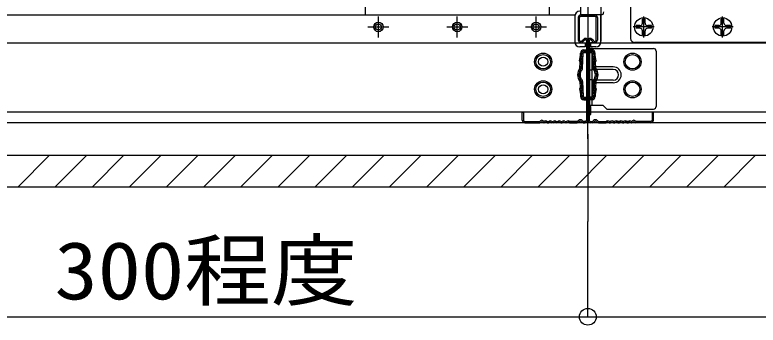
# Model space of a CAD drawing. Units: millimetres on the paper. Extents: x -204 to 206, y -141 to 144.
# Drawn here: x 74.54 to 102.83, y -111.32 to -99.52 of the extents above; entities that cross this region are included whole.
import ezdxf
from ezdxf.enums import TextEntityAlignment as Align

# ---------------------------------------------------------------- set-up
doc = ezdxf.new("R2010")
doc.units = ezdxf.units.MM
doc.linetypes.add('CHAIN2', pattern=[12, 9, -1, 1, -1])
doc.layers.add('1-0_断面', color=134, linetype='Continuous')
doc.layers.add('1-2_文字', color=134, linetype='Continuous')
doc.styles.add('ＭＳ ゴシック', font='')
doc.styles.get('ＭＳ ゴシック').set_extended_font_data('MS Gothic')

msp = doc.modelspace()

# ---------------------------------------------------------------- linework, layer by layer
at = {"layer": '1-0_断面', "color": 2, "linetype": 'CHAIN2'}
msp.add_line((96.345, 3.937), (96.345, -107.386), dxfattribs=at)
at = {"layer": '1-0_断面'}
for p, q in [((96.065, -91.623), (96.065, -99.523)), ((87.875, -94.611), (87.875, -99.523)), ((96.845, -95.923), (96.845, -100.523)), ((94.875, -99.213), (94.875, -99.523)), ((97.975, -99.213), (97.975, -100.423)), ((68.699, -99.523), (95.845, -99.523)), ((96.065, -99.523), (96.055, -99.523)), ((96.845, -99.523), (96.065, -99.523)), ((96.08, -99.523), (96.61, -99.523)), ((96.845, -100.543), (96.845, -99.523)), ((88.375, -100.383), (88.375, -99.583)), ((91.375, -100.383), (91.375, -99.583)), ((94.375, -100.383), (94.375, -99.583)), ((95.845, -99.583), (95.845, -100.543)), ((95.98, -99.623), (95.98, -100.483)), ((96.03, -100.483), (96.03, -99.623)), ((96.08, -99.573), (96.61, -99.573)), ((96.66, -100.483), (96.66, -99.623)), ((96.71, -99.623), (96.71, -100.483)), ((98.425, -99.833), (98.425, -99.687)), ((98.475, -100.383), (98.475, -99.583)), ((98.525, -99.833), (98.525, -99.687)), ((101.425, -99.833), (101.425, -99.687)), ((101.475, -100.383), (101.475, -99.583)), ((101.525, -99.833), (101.525, -99.687)), ((87.975, -99.983), (88.775, -99.983)), ((90.975, -99.983), (91.775, -99.983)), ((93.975, -99.983), (94.775, -99.983)), ((96.345, -100.106), (96.345, -103.123)), ((98.875, -99.983), (98.075, -99.983)), ((98.325, -99.933), (98.179, -99.933)), ((98.325, -100.033), (98.179, -100.033)), ((98.771, -99.933), (98.625, -99.933)), ((98.771, -100.033), (98.625, -100.033)), ((101.875, -99.983), (101.075, -99.983)), ((101.325, -99.933), (101.179, -99.933)), ((101.325, -100.033), (101.179, -100.033)), ((101.771, -99.933), (101.625, -99.933)), ((101.771, -100.033), (101.625, -100.033)), ((98.425, -100.278), (98.425, -100.133)), ((98.525, -100.278), (98.525, -100.133)), ((101.425, -100.278), (101.425, -100.133)), ((101.525, -100.278), (101.525, -100.133)), ((68.699, -100.583), (123.986, -100.583)), ((96.117, -100.516), (96.192, -100.442)), ((96.151, -100.553), (96.227, -100.477)), ((96.295, -100.506), (96.295, -103.523)), ((96.345, -100.506), (96.345, -103.523)), ((96.345, -100.506), (96.345, -103.523)), ((96.395, -100.506), (96.395, -103.523)), ((96.445, -100.583), (96.445, -100.743)), ((96.635, -100.583), (96.445, -100.583)), ((96.539, -100.553), (96.463, -100.477)), ((96.573, -100.516), (96.499, -100.442)), ((104.975, -100.573), (98.125, -100.573)), ((96.194, -100.853), (96.295, -100.853)), ((96.194, -100.903), (96.295, -100.903)), ((96.194, -100.953), (96.295, -100.953)), ((96.496, -100.853), (96.395, -100.853)), ((96.496, -100.903), (96.395, -100.903)), ((96.496, -100.953), (96.395, -100.953)), ((96.415, -100.803), (96.415, -102.953)), ((96.525, -100.803), (96.415, -100.803)), ((96.415, -100.953), (96.515, -100.953)), ((96.645, -100.743), (96.445, -100.743)), ((96.515, -102.953), (96.515, -100.803)), ((96.525, -100.803), (98.845, -100.803)), ((98.945, -100.903), (98.945, -103.003)), ((96.026, -101.27), (96.061, -101.07)), ((96.061, -101.07), (96.064, -100.979)), ((96.061, -101.07), (96.111, -101.07)), ((96.075, -101.303), (96.11, -101.103)), ((96.11, -101.103), (96.114, -100.98)), ((96.16, -101.103), (96.11, -101.103)), ((96.125, -101.303), (96.16, -101.103)), ((96.146, -101.552), (96.164, -100.982)), ((96.544, -101.552), (96.526, -100.982)), ((96.53, -101.103), (96.58, -101.103)), ((96.565, -101.303), (96.53, -101.103)), ((96.58, -101.103), (96.576, -100.98)), ((96.629, -101.07), (96.579, -101.07)), ((96.615, -101.303), (96.58, -101.103)), ((96.629, -101.07), (96.626, -100.979)), ((96.664, -101.27), (96.629, -101.07)), ((96.054, -101.321), (96.026, -101.27)), ((96.081, -101.27), (96.026, -101.27)), ((96.046, -101.548), (96.054, -101.321)), ((96.085, -101.321), (96.054, -101.321)), ((96.103, -101.354), (96.075, -101.303)), ((96.125, -101.303), (96.075, -101.303)), ((96.096, -101.55), (96.103, -101.354)), ((96.153, -101.354), (96.103, -101.354)), ((96.153, -101.354), (96.125, -101.303)), ((97.315, -101.503), (96.515, -101.503)), ((96.538, -101.354), (96.565, -101.303)), ((96.538, -101.354), (96.588, -101.354)), ((96.565, -101.303), (96.615, -101.303)), ((96.588, -101.354), (96.615, -101.303)), ((96.594, -101.55), (96.588, -101.354)), ((96.605, -101.321), (96.637, -101.321)), ((96.609, -101.27), (96.664, -101.27)), ((96.637, -101.321), (96.664, -101.27)), ((96.644, -101.548), (96.637, -101.321)), ((96.515, -101.623), (96.415, -101.623)), ((97.315, -101.603), (96.515, -101.603)), ((96.046, -102.057), (96.054, -102.284)), ((96.096, -102.055), (96.085, -102.025)), ((96.096, -102.055), (96.103, -102.251)), ((96.146, -102.054), (96.164, -102.624)), ((96.415, -101.983), (96.515, -101.983)), ((97.315, -102.003), (96.515, -102.003)), ((97.315, -102.103), (96.515, -102.103)), ((96.544, -102.054), (96.526, -102.624)), ((96.594, -102.055), (96.588, -102.251)), ((96.644, -102.057), (96.637, -102.284)), ((96.054, -102.284), (96.026, -102.336)), ((96.026, -102.335), (96.061, -102.535)), ((96.081, -102.336), (96.026, -102.336)), ((96.085, -102.284), (96.054, -102.284)), ((96.103, -102.251), (96.075, -102.303)), ((96.125, -102.303), (96.075, -102.303)), ((96.075, -102.303), (96.11, -102.503)), ((96.153, -102.251), (96.103, -102.251)), ((96.153, -102.251), (96.125, -102.303)), ((96.125, -102.303), (96.16, -102.503)), ((96.565, -102.303), (96.53, -102.503)), ((96.538, -102.251), (96.565, -102.303)), ((96.538, -102.251), (96.588, -102.251)), ((96.565, -102.303), (96.615, -102.303)), ((96.615, -102.303), (96.58, -102.503)), ((96.588, -102.251), (96.615, -102.303)), ((96.605, -102.284), (96.637, -102.284)), ((96.609, -102.336), (96.664, -102.336)), ((96.664, -102.335), (96.629, -102.535)), ((96.637, -102.284), (96.664, -102.336)), ((96.061, -102.536), (96.111, -102.536)), ((96.061, -102.536), (96.064, -102.627)), ((96.16, -102.503), (96.11, -102.503)), ((96.11, -102.503), (96.114, -102.625)), ((96.194, -102.653), (96.295, -102.653)), ((96.496, -102.653), (96.395, -102.653)), ((96.415, -102.653), (96.515, -102.653)), ((96.53, -102.503), (96.58, -102.503)), ((96.58, -102.503), (96.576, -102.625)), ((96.629, -102.536), (96.579, -102.536)), ((96.629, -102.536), (96.626, -102.627)), ((96.194, -102.703), (96.295, -102.703)), ((96.194, -102.753), (96.295, -102.753)), ((96.496, -102.703), (96.395, -102.703)), ((96.496, -102.753), (96.395, -102.753)), ((192.554, -103.223), (12.727, -103.223)), ((93.845, -103.523), (93.845, -103.223)), ((96.295, -103.013), (96.465, -103.013)), ((96.345, -103.843), (96.345, -103.223)), ((96.465, -103.313), (96.465, -103.013)), ((98.795, -103.223), (98.795, -103.523)), ((98.845, -103.223), (98.795, -103.223)), ((98.845, -103.523), (98.845, -103.223)), ((96.295, -103.313), (96.465, -103.313)), ((192.554, -103.623), (12.727, -103.623)), ((93.945, -103.573), (94.518, -103.573)), ((93.945, -103.623), (94.518, -103.623)), ((94.546, -103.553), (94.532, -103.567)), ((94.581, -103.588), (94.567, -103.602)), ((94.609, -103.588), (94.623, -103.602)), ((94.658, -103.567), (94.645, -103.553)), ((94.689, -103.573), (94.672, -103.573)), ((94.689, -103.623), (94.672, -103.623)), ((94.802, -103.573), (94.859, -103.573)), ((94.802, -103.623), (94.859, -103.623)), ((94.972, -103.573), (95.029, -103.573)), ((95.029, -103.623), (94.972, -103.623)), ((95.142, -103.573), (95.199, -103.573)), ((95.199, -103.623), (95.142, -103.623)), ((95.312, -103.573), (95.369, -103.573)), ((95.312, -103.623), (95.369, -103.623)), ((95.482, -103.573), (95.539, -103.573)), ((95.539, -103.623), (95.482, -103.623)), ((95.94, -103.573), (95.652, -103.573)), ((95.652, -103.623), (95.939, -103.623)), ((95.971, -103.558), (95.986, -103.54)), ((96.025, -103.572), (96.009, -103.59)), ((96.086, -103.572), (96.101, -103.59)), ((96.14, -103.558), (96.124, -103.54)), ((96.245, -103.573), (96.17, -103.573)), ((96.17, -103.623), (96.245, -103.623)), ((96.345, -104.243), (96.345, -103.623)), ((96.445, -103.573), (96.52, -103.573)), ((96.52, -103.623), (96.445, -103.623)), ((96.551, -103.558), (96.566, -103.54)), ((96.605, -103.572), (96.589, -103.59)), ((96.666, -103.572), (96.681, -103.59)), ((96.72, -103.558), (96.704, -103.54)), ((96.75, -103.573), (97.039, -103.573)), ((96.752, -103.623), (97.039, -103.623)), ((97.209, -103.573), (97.152, -103.573)), ((97.152, -103.623), (97.209, -103.623)), ((97.379, -103.573), (97.322, -103.573)), ((97.322, -103.623), (97.379, -103.623)), ((97.549, -103.573), (97.492, -103.573)), ((97.492, -103.623), (97.549, -103.623)), ((97.719, -103.573), (97.662, -103.573)), ((97.662, -103.623), (97.719, -103.623)), ((97.889, -103.573), (97.832, -103.573)), ((97.832, -103.623), (97.889, -103.623)), ((98.002, -103.573), (98.018, -103.573)), ((98.002, -103.623), (98.018, -103.623)), ((98.032, -103.567), (98.046, -103.553)), ((98.081, -103.588), (98.067, -103.602)), ((98.109, -103.588), (98.123, -103.602)), ((98.145, -103.553), (98.158, -103.567)), ((98.745, -103.573), (98.172, -103.573)), ((98.745, -103.623), (98.172, -103.623)), ((192.554, -104.873), (12.727, -104.873)), ((74.649, -106.073), (75.849, -104.873)), ((76.063, -106.073), (77.263, -104.873)), ((77.477, -106.073), (78.677, -104.873)), ((78.891, -106.073), (80.091, -104.873)), ((80.305, -106.073), (81.505, -104.873)), ((81.72, -106.073), (82.92, -104.873)), ((83.134, -106.073), (84.334, -104.873)), ((84.548, -106.073), (85.748, -104.873)), ((85.962, -106.073), (87.162, -104.873)), ((87.377, -106.073), (88.577, -104.873)), ((88.791, -106.073), (89.991, -104.873)), ((90.205, -106.073), (91.405, -104.873)), ((91.619, -106.073), (92.819, -104.873)), ((93.033, -106.073), (94.233, -104.873)), ((94.448, -106.073), (95.648, -104.873)), ((94.448, -106.073), (95.648, -104.873)), ((95.862, -106.073), (97.062, -104.873)), ((97.276, -106.073), (98.476, -104.873)), ((98.69, -106.073), (99.89, -104.873)), ((100.104, -106.073), (101.304, -104.873)), ((101.519, -106.073), (102.719, -104.873)), ((95.862, -106.073), (96.345, -105.589)), ((192.554, -106.073), (12.727, -106.073))]:
    msp.add_line(p, q, dxfattribs=at)
for points in [[(96.245, -100.583), (96.245, -100.743), (96.045, -100.743)], [(96.415, -102.953), (96.915, -102.953), (97.065, -103.103), (98.845, -103.103)], [(93.845, -103.223), (93.895, -103.223), (93.895, -103.523)]]:
    msp.add_lwpolyline(points, dxfattribs=at)
for centre, radius in [((88.375, -99.983), 0.18), ((91.375, -99.983), 0.18), ((94.375, -99.983), 0.18), ((98.475, -99.983), 0.35), ((101.475, -99.983), 0.35), ((88.375, -99.983), 0.12), ((91.375, -99.983), 0.12), ((94.375, -99.983), 0.12), ((94.645, -101.303), 0.325), ((94.645, -101.303), 0.275), ((94.645, -101.303), 0.175), ((98.045, -101.303), 0.325), ((98.045, -101.303), 0.275), ((94.645, -102.353), 0.325), ((94.645, -102.353), 0.275), ((98.045, -102.353), 0.325), ((98.045, -102.353), 0.275), ((94.645, -102.353), 0.175)]:
    msp.add_circle(centre, radius, dxfattribs=at)
for centre, radius, start, end in [((96.045, -99.583), 0.2, 90, 180), ((96.08, -99.623), 0.1, 90, 180), ((96.61, -99.623), 0.1, 0, 90), ((96.845, -99.413), 0.11, 270, 0), ((96.08, -99.623), 0.05, 90, 180), ((96.61, -99.623), 0.05, 0, 90), ((98.325, -99.833), 0.1, 270, 0), ((98.475, -99.983), 0.3, 80.4059, 99.5941), ((98.625, -99.833), 0.1, 180, 270), ((101.325, -99.833), 0.1, 270, 0), ((101.475, -99.983), 0.3, 80.4059, 99.5941), ((101.625, -99.833), 0.1, 180, 270), ((98.475, -99.983), 0.3, 170.4059, 189.5941), ((98.325, -100.133), 0.1, 0, 90), ((98.625, -100.133), 0.1, 90, 180), ((98.475, -99.983), 0.3, 350.4059, 9.5941), ((101.475, -99.983), 0.3, 170.4059, 189.5941), ((101.325, -100.133), 0.1, 0, 90), ((101.625, -100.133), 0.1, 90, 180), ((101.475, -99.983), 0.3, 350.4059, 9.5941), ((98.475, -99.983), 0.3, 260.4059, 279.5941), ((101.475, -99.983), 0.3, 260.4059, 279.5941), ((96.045, -100.543), 0.2, 180, 270), ((96.08, -100.483), 0.1, 180, 315), ((96.08, -100.483), 0.05, 180, 317.848), ((96.255, -100.506), 0.09, 0, 135), ((96.255, -100.506), 0.04, 0, 135), ((96.435, -100.506), 0.09, 45, 180), ((96.435, -100.506), 0.04, 45, 180), ((96.61, -100.483), 0.1, 225, 0), ((96.61, -100.483), 0.05, 222.152, 0), ((96.645, -100.543), 0.2, 270, 0), ((98.125, -100.423), 0.15, 180, 270), ((96.194, -100.983), 0.13, 90, 178.1981), ((96.194, -100.983), 0.08, 90, 178.1981), ((96.194, -100.983), 0.03, 90, 178.1981), ((96.496, -100.983), 0.13, 1.8018, 90), ((96.496, -100.983), 0.08, 1.8018, 90), ((96.496, -100.983), 0.03, 1.8018, 90), ((98.845, -100.903), 0.1, 0, 90), ((97.315, -101.803), 0.3, 270, 90), ((96.355, -101.803), 0.4, 140.5317, 219.4683), ((96.355, -101.803), 0.35, 140.5317, 219.4683), ((96.355, -101.803), 0.3, 140.5317, 219.4683), ((96.046, -101.548), 0.05, 320.5317, 358.1981), ((96.046, -101.548), 0.1, 320.5317, 358.1981), ((96.644, -101.548), 0.1, 181.8019, 219.4683), ((96.335, -101.803), 0.3, 320.5317, 39.4683), ((96.644, -101.548), 0.05, 181.8019, 219.4683), ((96.335, -101.803), 0.35, 320.5317, 39.4683), ((96.335, -101.803), 0.4, 320.5317, 39.4683), ((97.315, -101.803), 0.2, 270, 90), ((96.046, -102.057), 0.1, 1.8018, 39.4683), ((96.644, -102.057), 0.1, 140.5317, 178.1981), ((96.644, -102.057), 0.05, 140.5317, 178.1981), ((96.194, -102.623), 0.13, 181.8019, 270), ((96.194, -102.623), 0.08, 181.8019, 270), ((96.194, -102.623), 0.03, 181.8019, 270), ((96.496, -102.623), 0.03, 270, 358.1981), ((96.496, -102.623), 0.08, 270, 358.1981), ((96.496, -102.623), 0.13, 270, 358.1981), ((98.845, -103.003), 0.1, 270, 0), ((96.055, -103.598), 0.09, 40, 140), ((96.635, -103.598), 0.09, 40, 140), ((93.945, -103.523), 0.1, 180, 270), ((93.945, -103.523), 0.05, 180, 270), ((94.518, -103.553), 0.02, 270, 315), ((94.518, -103.553), 0.07, 270, 315), ((94.595, -103.603), 0.07, 45, 135), ((94.595, -103.603), 0.02, 45, 135), ((94.672, -103.553), 0.07, 225, 270), ((94.672, -103.553), 0.02, 225, 270), ((94.689, -103.553), 0.02, 270, 308.9424), ((94.689, -103.553), 0.07, 270, 308.9424), ((94.745, -103.623), 0.07, 51.0576, 128.9424), ((94.745, -103.623), 0.02, 53.1301, 128.9424), ((94.802, -103.553), 0.07, 231.0576, 270), ((94.802, -103.553), 0.02, 231.0576, 270), ((94.859, -103.553), 0.02, 270, 308.9424), ((94.859, -103.553), 0.07, 270, 308.9424), ((94.915, -103.623), 0.07, 51.0576, 128.9424), ((94.915, -103.623), 0.02, 51.0576, 126.8699), ((94.972, -103.553), 0.07, 231.0576, 270), ((94.972, -103.553), 0.02, 231.0576, 270), ((95.029, -103.553), 0.02, 270, 308.9424), ((95.029, -103.553), 0.07, 270, 308.9424), ((95.085, -103.623), 0.07, 51.0576, 128.9424), ((95.085, -103.623), 0.02, 51.0576, 126.8699), ((95.142, -103.553), 0.07, 231.0576, 270), ((95.142, -103.553), 0.02, 231.0576, 270), ((95.199, -103.553), 0.02, 270, 308.9424), ((95.199, -103.553), 0.07, 270, 308.9424), ((95.255, -103.623), 0.07, 51.0576, 128.9424), ((95.255, -103.623), 0.02, 51.0576, 126.8699), ((95.312, -103.553), 0.07, 231.0576, 270), ((95.312, -103.553), 0.02, 231.0576, 270), ((95.369, -103.553), 0.02, 270, 308.9424), ((95.369, -103.553), 0.07, 270, 308.9424), ((95.425, -103.623), 0.07, 51.0576, 128.9424), ((95.425, -103.623), 0.02, 51.0576, 126.8699), ((95.482, -103.553), 0.07, 231.0576, 270), ((95.482, -103.553), 0.02, 231.0576, 270), ((95.539, -103.553), 0.02, 270, 308.9424), ((95.539, -103.553), 0.07, 270, 308.9424), ((95.595, -103.623), 0.07, 51.0576, 128.9424), ((95.595, -103.623), 0.02, 51.0576, 126.8699), ((95.652, -103.553), 0.07, 231.0576, 270), ((95.652, -103.553), 0.02, 231.0576, 270), ((95.94, -103.533), 0.04, 270, 320), ((95.94, -103.533), 0.09, 270, 320), ((96.055, -103.598), 0.04, 40, 140), ((96.17, -103.533), 0.09, 220, 270), ((96.17, -103.533), 0.04, 220, 270), ((96.245, -103.523), 0.1, 270, 0), ((96.245, -103.523), 0.05, 270, 0), ((96.445, -103.523), 0.1, 180, 270), ((96.445, -103.523), 0.05, 180, 270), ((96.52, -103.533), 0.04, 270, 320), ((96.52, -103.533), 0.09, 270, 320), ((96.635, -103.598), 0.04, 40, 140), ((96.75, -103.533), 0.09, 220, 270), ((96.75, -103.533), 0.04, 220, 270), ((97.039, -103.553), 0.02, 270, 308.9424), ((97.039, -103.553), 0.07, 270, 308.9424), ((97.095, -103.623), 0.07, 51.0576, 128.9424), ((97.095, -103.623), 0.02, 53.1301, 128.9424), ((97.152, -103.553), 0.07, 231.0576, 270), ((97.152, -103.553), 0.02, 231.0576, 270), ((97.209, -103.553), 0.02, 270, 308.9424), ((97.209, -103.553), 0.07, 270, 308.9424), ((97.265, -103.623), 0.07, 51.0576, 128.9424), ((97.265, -103.623), 0.02, 53.1301, 128.9424), ((97.322, -103.553), 0.07, 231.0576, 270), ((97.322, -103.553), 0.02, 231.0576, 270), ((97.379, -103.553), 0.02, 270, 308.9424), ((97.379, -103.553), 0.07, 270, 308.9424), ((97.435, -103.623), 0.07, 51.0576, 128.9424), ((97.435, -103.623), 0.02, 53.1301, 128.9424), ((97.492, -103.553), 0.07, 231.0576, 270), ((97.492, -103.553), 0.02, 231.0576, 270), ((97.549, -103.553), 0.02, 270, 308.9424), ((97.549, -103.553), 0.07, 270, 308.9424), ((97.605, -103.623), 0.07, 51.0576, 128.9424), ((97.605, -103.623), 0.02, 53.1301, 128.9424), ((97.662, -103.553), 0.07, 231.0576, 270), ((97.662, -103.553), 0.02, 231.0576, 270), ((97.719, -103.553), 0.02, 270, 308.9424), ((97.719, -103.553), 0.07, 270, 308.9424), ((97.775, -103.623), 0.07, 51.0576, 128.9424), ((97.775, -103.623), 0.02, 53.1301, 128.9424), ((97.832, -103.553), 0.07, 231.0576, 270), ((97.832, -103.553), 0.02, 231.0576, 270), ((97.889, -103.553), 0.02, 270, 308.9424), ((97.889, -103.553), 0.07, 270, 308.9424), ((97.945, -103.623), 0.07, 51.0576, 128.9424), ((97.945, -103.623), 0.02, 51.0576, 126.8699), ((98.002, -103.553), 0.07, 231.0576, 270), ((98.002, -103.553), 0.02, 231.0576, 270), ((98.018, -103.553), 0.02, 270, 315), ((98.018, -103.553), 0.07, 270, 315), ((98.095, -103.603), 0.07, 45, 135), ((98.095, -103.603), 0.02, 45, 135), ((98.172, -103.553), 0.07, 225, 270), ((98.172, -103.553), 0.02, 225, 270), ((98.745, -103.523), 0.05, 270, 0), ((98.745, -103.523), 0.1, 270, 0)]:
    msp.add_arc(centre, radius, start, end, dxfattribs=at)
at = {"layer": '1-2_文字'}
for p, q in [((96.345, -111.002), (96.345, -107.386)), ((66.345, -111.002), (96.345, -111.002)), ((96.345, -111.002), (126.345, -111.002))]:
    msp.add_line(p, q, dxfattribs=at)
msp.add_circle((96.345, -111.002), 0.319, dxfattribs=at)

# ---------------------------------------------------------------- texts
at = {"layer": '1-2_文字', "style": 'ＭＳ ゴシック', "width": 1.1}
msp.add_text('300程度', height=2.199, dxfattribs=at).set_placement((76.049, -111.002), align=Align.BOTTOM_LEFT)

doc.saveas('drawing.dxf')
